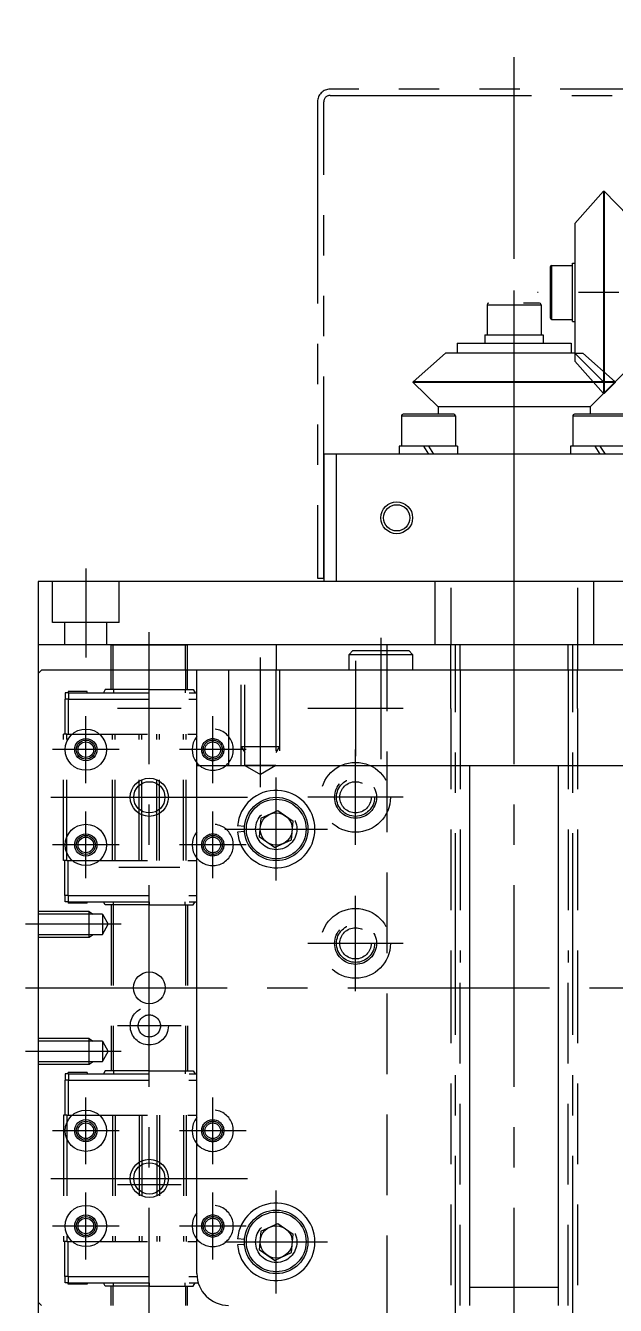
# Model space of a CAD drawing. Extents: x -58 to 544, y -16 to 584.
# Drawn here: x 328.6 to 421.6, y 116 to 317.5 of the extents above; entities that cross this region are included whole.
import ezdxf

# ---------------------------------------------------------------- set-up
doc = ezdxf.new("R2010")
doc.units = 0
for name, pattern in [('CENTER', [50.8, 31.75, -6.35, 6.35, -6.35]), ('DASHED', [19.05, 12.7, -6.35]), ('PHANTOM', [63.5, 31.75, -6.35, 6.35, -6.35, 6.35, -6.35])]:
    doc.linetypes.add(name, pattern=pattern)
doc.layers.get('0').update_dxf_attribs({"linetype": 'CONTINUOUS'})
doc.layers.add('CENTER', color=1, linetype='CENTER')

msp = doc.modelspace()

# ---------------------------------------------------------------- linework, layer by layer
at = {"color": 3, "linetype": 'PHANTOM'}
for p, q in [((444.59, 307.5), (376.59, 307.5)), ((376.59, 306.5), (444.59, 306.5)), ((374.59, 305.5), (374.59, 230.5)), ((375.59, 230.5), (375.59, 305.5)), ((374.59, 230.5), (375.59, 230.5))]:
    msp.add_line(p, q, dxfattribs=at)
at = {"color": 7, "linetype": 'CONTINUOUS'}
for p, q in [((415.15, 286.32), (419.66, 291.42)), ((419.66, 291.42), (419.8, 291.42)), ((419.66, 291.42), (419.66, 275.5)), ((419.8, 291.42), (419.8, 275.5)), ((419.8, 291.42), (423.59, 287.5)), ((415.15, 286.32), (415.15, 275.5)), ((414.79, 280.1), (415.15, 280.1)), ((414.79, 270.9), (414.79, 280.1)), ((411.29, 279.5), (411.29, 271.5)), ((411.54, 279.75), (414.79, 279.75)), ((411.54, 271.25), (411.54, 279.75)), ((415.15, 275.5), (415.15, 265.94)), ((419.66, 275.5), (419.66, 259.57)), ((419.8, 275.5), (419.8, 259.57)), ((401.34, 273.55), (401.34, 268.8)), ((401.34, 273.55), (407.18, 273.55)), ((409.59, 273.8), (407.09, 273.8)), ((407.18, 273.55), (409.84, 273.55)), ((409.84, 273.55), (409.84, 268.8)), ((411.54, 271.25), (414.79, 271.25)), ((414.79, 270.9), (415.15, 270.9)), ((400.99, 268.8), (400.99, 267.5)), ((400.99, 268.8), (410.19, 268.8)), ((410.19, 268.8), (410.19, 267.5)), ((396.59, 267.5), (396.59, 265.94)), ((396.59, 267.5), (414.59, 267.5)), ((414.59, 267.5), (414.59, 265.94)), ((389.67, 261.43), (394.77, 265.94)), ((415.15, 265.94), (394.77, 265.94)), ((415.15, 265.94), (419.66, 261.43)), ((423.59, 263.5), (417.59, 257.5)), ((389.67, 261.29), (389.67, 261.43)), ((421.51, 261.43), (389.67, 261.43)), ((393.59, 257.5), (389.67, 261.29)), ((421.51, 261.29), (389.67, 261.29)), ((421.51, 261.29), (419.8, 259.57)), ((421.51, 261.43), (421.51, 261.29)), ((419.8, 259.57), (419.66, 259.57)), ((387.84, 256.05), (396.34, 256.05)), ((387.84, 256.05), (387.84, 251.3)), ((396.09, 256.3), (388.09, 256.3)), ((393.59, 257.5), (393.59, 256.3)), ((417.59, 257.5), (393.59, 257.5)), ((396.34, 256.05), (396.34, 251.3)), ((414.84, 256.05), (414.84, 251.3)), ((414.84, 256.05), (423.34, 256.05)), ((423.09, 256.3), (415.09, 256.3)), ((417.59, 257.5), (417.59, 256.3)), ((377.59, 250), (375.59, 250)), ((375.59, 250), (375.59, 230)), ((377.59, 230), (377.59, 250)), ((433.59, 250), (377.59, 250)), ((387.49, 251.3), (387.49, 250)), ((396.68, 251.3), (387.49, 251.3)), ((391.28, 251.3), (392.09, 250)), ((392.09, 251.3), (392.9, 250)), ((396.68, 251.3), (396.68, 250)), ((414.49, 251.3), (414.49, 250)), ((423.68, 251.3), (414.49, 251.3)), ((418.3, 251.3), (419.11, 250)), ((419.11, 251.3), (419.92, 250)), ((480.59, 230), (330.59, 230)), ((330.59, 230), (330.59, 0)), ((435.59, 230), (375.59, 230)), ((480.59, 220), (330.59, 220)), ((342.09, 220), (354.09, 220)), ((342.09, 216), (342.09, 220)), ((342.39, 216), (342.39, 220)), ((353.79, 216), (353.79, 220)), ((354.09, 216), (354.09, 220)), ((368.09, 220), (368.09, 216)), ((395.59, 216), (395.59, 220)), ((397.09, 216), (397.09, 220)), ((414.09, 216), (414.09, 220)), ((415.59, 220), (415.59, 216)), ((379.59, 218.5), (380.19, 219.1)), ((379.59, 218.5), (389.59, 218.5)), ((379.59, 216), (379.59, 218.5)), ((380.19, 219.1), (388.99, 219.1)), ((388.99, 219.1), (389.59, 218.5)), ((389.59, 218.5), (389.59, 216)), ((331.09, 216), (330.59, 215.5)), ((331.09, 216), (330.59, 215.5)), ((480.09, 216), (331.09, 216)), ((355.59, 121), (355.59, 216)), ((360.59, 216), (355.59, 216)), ((360.59, 216), (360.59, 201)), ((330.59, 215.5), (330.59, 116.5)), ((330.59, 215.5), (330.59, 116.5)), ((355.59, 201), (455.59, 201)), ((398.59, 116), (398.59, 201)), ((412.59, 116), (412.59, 201)), ((365.69, 192.69), (368.35, 193.92)), ((368.35, 193.92), (370.75, 192.23)), ((363.11, 191.39), (362.01, 191.48)), ((365.69, 192.69), (365.43, 189.77)), ((370.49, 189.31), (370.75, 192.23)), ((363.11, 190.61), (362.01, 190.52)), ((367.83, 188.08), (365.43, 189.77)), ((367.83, 188.08), (370.49, 189.31)), ((365.69, 127.69), (365.43, 124.77)), ((365.69, 127.69), (368.35, 128.92)), ((368.35, 128.92), (370.75, 127.23)), ((370.49, 124.31), (370.75, 127.23)), ((363.11, 126.39), (362.01, 126.48)), ((363.11, 125.61), (362.01, 125.52)), ((367.83, 123.08), (365.43, 124.77)), ((367.83, 123.08), (370.49, 124.31)), ((398.59, 118.86), (412.59, 118.86)), ((331.09, 116), (330.59, 116.5)), ((331.09, 116), (330.59, 116.5))]:
    msp.add_line(p, q, dxfattribs=at)
at = {"color": 3, "linetype": 'DASHED'}
for p, q in [((415.15, 265.94), (416.41, 265.94)), ((415.15, 265.94), (415.15, 264.68)), ((415.15, 264.68), (419.66, 259.58)), ((416.41, 265.94), (421.51, 261.43)), ((332.84, 223.5), (332.84, 230)), ((343.34, 223.5), (343.34, 230)), ((393.09, 230), (393.09, 220)), ((418.09, 230), (418.09, 220)), ((395.59, 229), (395.59, 220)), ((415.59, 229), (415.59, 220)), ((343.34, 223.5), (332.84, 223.5)), ((334.79, 220), (334.79, 223.5)), ((341.39, 220), (341.39, 223.5)), ((385.59, 0), (385.59, 220)), ((342.09, 212.95), (342.09, 216)), ((342.39, 212.95), (342.39, 216)), ((353.79, 216), (353.79, 212.95)), ((354.09, 212.95), (354.09, 216)), ((362.59, 201), (362.59, 216)), ((363.13, 201), (363.13, 216)), ((368.05, 216), (368.05, 201)), ((368.59, 216), (368.59, 201)), ((395.59, 210), (395.59, 216)), ((395.59, 210), (395.59, 216)), ((397.09, 216), (397.09, 210)), ((397.09, 216), (397.09, 210)), ((414.09, 216), (414.09, 210)), ((414.09, 216), (414.09, 210)), ((415.59, 210), (415.59, 216)), ((415.59, 210), (415.59, 216)), ((334.84, 212.45), (334.84, 211.45)), ((335.34, 212.45), (334.84, 212.45)), ((335.29, 212.65), (335.29, 212.45)), ((338.29, 212.65), (335.29, 212.65)), ((335.34, 212.45), (355.59, 212.45)), ((335.34, 212.45), (335.34, 211.45)), ((338.29, 212.45), (338.29, 212.65)), ((341.16, 212.95), (340.86, 212.45)), ((342.46, 212.95), (341.16, 212.95)), ((342.46, 212.95), (342.46, 212.45)), ((348.09, 212.95), (342.46, 212.95)), ((348.09, 212.95), (353.72, 212.95)), ((348.09, 212.45), (348.09, 212.95)), ((353.72, 212.95), (353.72, 212.45)), ((353.72, 212.95), (355.02, 212.95)), ((355.02, 212.95), (355.32, 212.45)), ((335.29, 211.45), (334.79, 211.45)), ((334.79, 211.45), (334.79, 205.95)), ((335.29, 211.45), (355.59, 211.45)), ((335.29, 211.45), (335.29, 205.95)), ((395.59, 210), (395.59, 170)), ((395.59, 210), (395.59, 170)), ((397.09, 210), (397.09, 170)), ((397.09, 210), (397.09, 170)), ((414.09, 210), (414.09, 170)), ((414.09, 210), (414.09, 170)), ((415.59, 210), (415.59, 170)), ((415.59, 210), (415.59, 170)), ((334.59, 186.05), (334.59, 205.95)), ((335.09, 205.95), (334.59, 205.95)), ((335.09, 205.95), (355.59, 205.95)), ((335.09, 186.05), (335.09, 205.95)), ((342.29, 186.05), (342.29, 205.95)), ((342.69, 186.05), (342.69, 205.95)), ((346.49, 186.05), (346.49, 205.95)), ((346.89, 186.05), (346.89, 205.95)), ((349.29, 186.05), (349.29, 205.95)), ((349.69, 186.05), (349.69, 205.95)), ((353.49, 186.05), (353.49, 205.95)), ((353.89, 186.05), (353.89, 205.95)), ((362.59, 204), (368.59, 204)), ((362.59, 204), (363.13, 203.06)), ((368.59, 204), (368.05, 203.06)), ((363.13, 201), (365.59, 199.58)), ((368.05, 201), (363.13, 201)), ((368.05, 201), (365.59, 199.58)), ((335.09, 186.05), (334.59, 186.05)), ((334.79, 180.55), (334.79, 186.05)), ((335.09, 186.05), (355.59, 186.05)), ((335.29, 180.55), (335.29, 186.05)), ((335.29, 180.55), (334.79, 180.55)), ((334.84, 179.55), (334.84, 180.55)), ((335.34, 179.55), (334.84, 179.55)), ((335.29, 180.55), (355.59, 180.55)), ((335.29, 179.55), (335.29, 179.35)), ((338.29, 179.35), (335.29, 179.35)), ((335.34, 179.55), (335.34, 180.55)), ((335.34, 179.55), (355.59, 179.55)), ((338.29, 179.35), (338.29, 179.55)), ((341.16, 179.05), (340.86, 179.55)), ((342.46, 179.05), (342.46, 179.55)), ((348.09, 179.55), (348.09, 179.05)), ((353.72, 179.05), (353.72, 179.55)), ((355.02, 179.05), (355.32, 179.55)), ((338.59, 178), (330.59, 178)), ((340.69, 177.62), (330.59, 177.62)), ((338.59, 178), (339.25, 177.62)), ((338.59, 174), (338.59, 178)), ((340.69, 177.62), (341.63, 176)), ((340.69, 177.62), (340.69, 174.38)), ((342.46, 179.05), (341.16, 179.05)), ((342.09, 179.05), (342.09, 152.95)), ((342.39, 179.05), (342.39, 152.95)), ((348.09, 179.05), (342.46, 179.05)), ((348.09, 179.05), (353.72, 179.05)), ((353.72, 179.05), (355.02, 179.05)), ((353.79, 179.05), (353.79, 152.95)), ((354.09, 179.05), (354.09, 152.95)), ((340.69, 174.38), (341.63, 176)), ((330.59, 174.38), (340.69, 174.38)), ((330.59, 174), (338.59, 174)), ((338.59, 174), (339.25, 174.38)), ((395.59, 170), (395.59, 116)), ((397.09, 116), (397.09, 170)), ((414.09, 116), (414.09, 170)), ((415.59, 170), (415.59, 116)), ((338.59, 158), (330.59, 158)), ((340.69, 157.62), (330.59, 157.62)), ((338.59, 158), (339.25, 157.62)), ((338.59, 154), (338.59, 158)), ((340.69, 157.62), (341.63, 156)), ((340.69, 157.62), (340.69, 154.38)), ((340.69, 154.38), (341.63, 156)), ((330.59, 154.38), (340.69, 154.38)), ((330.59, 154), (338.59, 154)), ((338.59, 154), (339.25, 154.38)), ((334.79, 151.45), (334.79, 145.95)), ((335.29, 151.45), (334.79, 151.45)), ((334.84, 152.45), (334.84, 151.45)), ((335.34, 152.45), (334.84, 152.45)), ((335.29, 152.45), (335.29, 152.65)), ((338.29, 152.65), (335.29, 152.65)), ((335.29, 151.45), (355.59, 151.45)), ((335.29, 151.45), (335.29, 145.95)), ((335.34, 152.45), (355.59, 152.45)), ((335.34, 152.45), (335.34, 151.45)), ((338.29, 152.65), (338.29, 152.45)), ((341.16, 152.95), (340.86, 152.45)), ((342.46, 152.95), (341.16, 152.95)), ((348.09, 152.95), (342.46, 152.95)), ((342.46, 152.95), (342.46, 152.45)), ((348.09, 152.95), (353.72, 152.95)), ((348.09, 152.45), (348.09, 152.95)), ((353.72, 152.95), (355.02, 152.95)), ((353.72, 152.95), (353.72, 152.45)), ((355.02, 152.95), (355.32, 152.45)), ((334.59, 145.95), (334.59, 126.05)), ((335.09, 145.95), (334.59, 145.95)), ((335.09, 145.95), (355.59, 145.95)), ((335.09, 145.95), (335.09, 126.05)), ((342.29, 145.95), (342.29, 126.05)), ((342.69, 145.95), (342.69, 126.05)), ((346.49, 145.95), (346.49, 126.05)), ((346.89, 145.95), (346.89, 126.05)), ((349.29, 145.95), (349.29, 126.05)), ((349.69, 145.95), (349.69, 126.05)), ((353.49, 145.95), (353.49, 126.05)), ((353.89, 145.95), (353.89, 126.05)), ((335.09, 126.05), (334.59, 126.05)), ((334.79, 120.55), (334.79, 126.05)), ((335.09, 126.05), (355.59, 126.05)), ((335.29, 120.55), (335.29, 126.05)), ((335.29, 120.55), (334.79, 120.55)), ((334.84, 119.55), (334.84, 120.55)), ((335.34, 119.55), (334.84, 119.55)), ((335.29, 120.55), (355.61, 120.55)), ((335.29, 119.35), (335.29, 119.55)), ((338.29, 119.35), (335.29, 119.35)), ((335.34, 119.55), (335.34, 120.55)), ((335.34, 119.55), (355.8, 119.55)), ((338.29, 119.55), (338.29, 119.35)), ((341.16, 119.05), (340.86, 119.55)), ((342.46, 119.05), (341.16, 119.05)), ((342.09, 116), (342.09, 119.05)), ((342.39, 116), (342.39, 119.05)), ((342.46, 119.05), (342.46, 119.55)), ((348.09, 119.05), (342.46, 119.05)), ((348.09, 119.55), (348.09, 119.05)), ((348.09, 119.05), (353.72, 119.05)), ((353.72, 119.05), (353.72, 119.55)), ((353.72, 119.05), (355.02, 119.05)), ((353.79, 119.05), (353.79, 116)), ((354.09, 116), (354.09, 119.05)), ((355.02, 119.05), (355.32, 119.55))]:
    msp.add_line(p, q, dxfattribs=at)
at = {"color": 3, "linetype": 'CONTINUOUS'}
for centre, radius in [((387.09, 240), 2.5), ((338.09, 203.5), 1.5), ((348.09, 196), 3), ((338.09, 188.5), 1.5), ((338.09, 143.5), 1.5), ((348.09, 136), 3), ((338.09, 128.5), 1.5)]:
    msp.add_circle(centre, radius, dxfattribs=at)
at = {"color": 7, "linetype": 'CONTINUOUS'}
for centre, radius in [((387.09, 240), 2.07), ((338.09, 203.5), 3.25), ((338.09, 203.5), 1.75), ((338.09, 203.5), 1.23), ((348.09, 196), 2.46), ((368.09, 191), 5), ((368.09, 191), 4.7), ((338.09, 188.5), 3.25), ((338.09, 188.5), 1.75), ((338.09, 188.5), 1.23), ((348.09, 166), 2.5), ((338.09, 143.5), 3.25), ((338.09, 143.5), 1.75), ((338.09, 143.5), 1.23), ((348.09, 136), 2.46), ((338.09, 128.5), 3.25), ((368.09, 126), 5), ((338.09, 128.5), 1.75), ((338.09, 128.5), 1.23), ((368.09, 126), 4.7)]:
    msp.add_circle(centre, radius, dxfattribs=at)
at = {"color": 3, "linetype": 'DASHED'}
for centre, radius in [((358.09, 203.5), 1.75), ((358.09, 203.5), 1.5), ((358.09, 203.5), 1.23), ((380.59, 196), 5.5), ((380.59, 196), 3.3), ((380.59, 196), 3), ((380.59, 196), 2.46), ((368.09, 191), 3.25), ((358.09, 188.5), 1.75), ((358.09, 188.5), 1.5), ((358.09, 188.5), 1.23), ((380.59, 173), 5.5), ((380.59, 173), 3.3), ((380.59, 173), 3), ((380.59, 173), 2.46), ((348.09, 160), 3), ((348.09, 160), 1.75), ((358.09, 143.5), 1.75), ((358.09, 143.5), 1.5), ((358.09, 143.5), 1.23), ((358.09, 128.5), 1.75), ((358.09, 128.5), 1.5), ((358.09, 128.5), 1.23), ((368.09, 126), 3.25)]:
    msp.add_circle(centre, radius, dxfattribs=at)
for centre in [(368.09, 191), (368.09, 126)]:
    msp.add_circle(centre, 2.54)
at = {"color": 3, "linetype": 'PHANTOM'}
for radius in [2, 1]:
    msp.add_arc((376.59, 305.5), radius, 90, 180, dxfattribs=at)
at = {"color": 7, "linetype": 'CONTINUOUS'}
for centre, radius, start, end in [((411.54, 279.5), 0.25, 90, 180), ((401.59, 273.55), 0.25, 90, 180), ((409.59, 273.55), 0.25, 0, 90), ((411.54, 271.5), 0.25, 180, 270), ((388.09, 256.05), 0.25, 90, 180), ((396.09, 256.05), 0.25, 0, 90), ((415.09, 256.05), 0.25, 90, 180), ((358.09, 203.5), 3.25, 140.2849, 219.7151), ((368.09, 191), 6.1, 184.5, 175.5), ((358.09, 188.5), 3.25, 140.2849, 219.7151), ((358.09, 143.5), 3.25, 140.2849, 219.7151), ((368.09, 126), 6.1, 184.5, 175.5), ((358.09, 128.5), 3.25, 140.2849, 219.7151), ((360.59, 121), 5, 180, 270)]:
    msp.add_arc(centre, radius, start, end, dxfattribs=at)
at = {"color": 3, "linetype": 'DASHED'}
for centre in [(358.09, 203.5), (358.09, 188.5), (358.09, 143.5), (358.09, 128.5)]:
    msp.add_arc(centre, 3.25, 219.7151, 140.2849, dxfattribs=at)
at = {"layer": 'CENTER', "color": 1, "linetype": 'CENTER'}
for p, q in [((405.59, 230), (405.59, 317.5)), ((405.59, -2), (405.59, 275.8)), ((510.99, 275.5), (409.29, 275.5)), ((338.09, 232), (338.09, 218)), ((348.09, -2), (348.09, 222)), ((384.59, 221.1), (384.59, 202)), ((396.34, 57), (396.34, 220)), ((414.84, 57), (414.84, 220)), ((365.59, 197.58), (365.59, 218)), ((380.59, 217.5), (380.59, 202.5)), ((353.09, 210), (343.09, 210)), ((388.09, 210), (373.09, 210)), ((338.09, 198.25), (338.09, 208.75)), ((358.09, 198.25), (358.09, 208.75)), ((343.34, 203.5), (332.84, 203.5)), ((363.34, 203.5), (352.84, 203.5)), ((380.59, 188.5), (380.59, 203.5)), ((368.09, 182.9), (368.09, 199.1)), ((332.59, 196), (363.59, 196)), ((388.09, 196), (373.09, 196)), ((338.09, 183.25), (338.09, 193.75)), ((358.09, 183.25), (358.09, 193.75)), ((359.99, 191), (376.19, 191)), ((343.34, 188.5), (332.84, 188.5)), ((363.34, 188.5), (352.84, 188.5)), ((343.29, 185), (352.89, 185)), ((380.59, 165.5), (380.59, 180.5)), ((343.63, 176), (328.59, 176)), ((388.09, 173), (373.09, 173)), ((328.59, 166), (482.59, 166)), ((353.09, 160), (343.09, 160)), ((343.63, 156), (328.59, 156)), ((338.09, 138.25), (338.09, 148.75)), ((358.09, 138.25), (358.09, 148.75)), ((343.34, 143.5), (332.84, 143.5)), ((363.34, 143.5), (352.84, 143.5)), ((332.59, 136), (363.59, 136)), ((338.09, 123.25), (338.09, 133.75)), ((353.09, 135), (343.09, 135)), ((358.09, 123.25), (358.09, 133.75)), ((368.09, 117.9), (368.09, 134.1)), ((343.34, 128.5), (332.84, 128.5)), ((363.34, 128.5), (352.84, 128.5)), ((359.99, 126), (376.19, 126))]:
    msp.add_line(p, q, dxfattribs=at)

doc.saveas('drawing.dxf')
